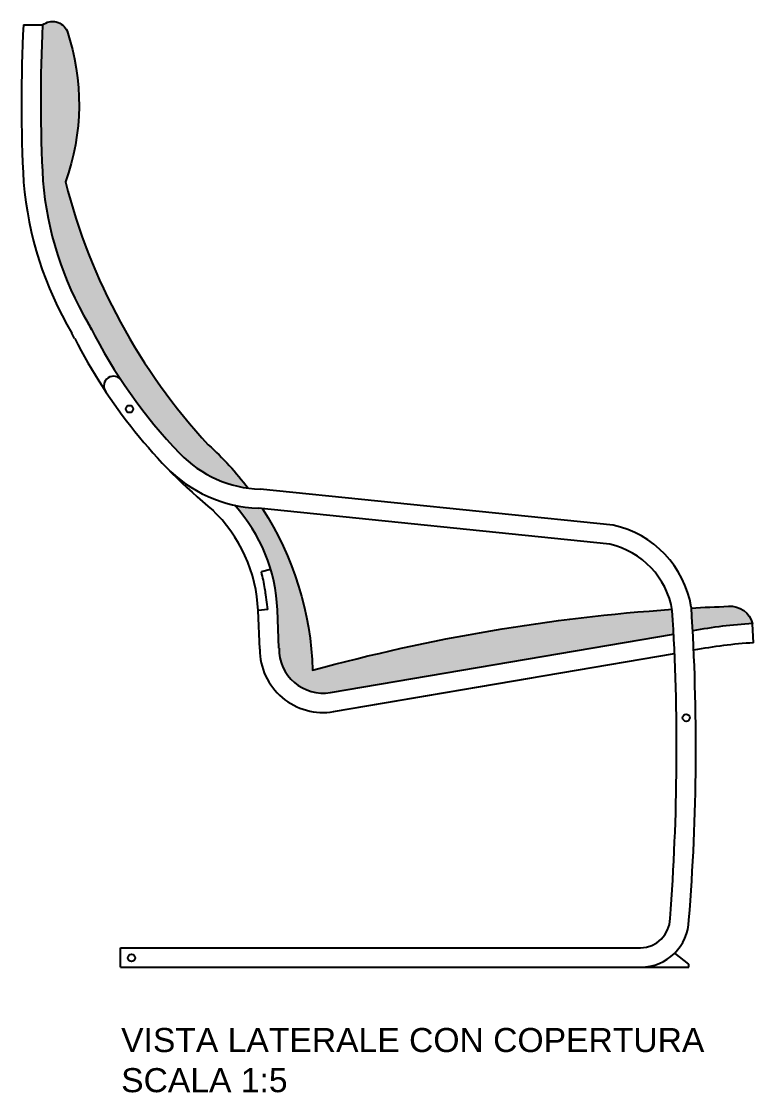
# Model space of a CAD drawing. Header units: millimetres. Extents: x -29 to 1292, y 25 to 454.
# Drawn here: x 545.9 to 621.9, y 312.6 to 423.9 of the extents above; entities that cross this region are included whole.
import ezdxf

# ---------------------------------------------------------------- set-up
doc = ezdxf.new("R2010")
doc.units = ezdxf.units.MM
doc.layers.get('0').update_dxf_attribs({"color": 70})
doc.layers.add('G-ANNO-TEXT', color=3, linetype='Continuous')
doc.layers.add('VITIGIUSTO', color=61, linetype='Continuous')
doc.styles.add('ARIAL', font='arial.ttf')

msp = doc.modelspace()

# ---------------------------------------------------------------- hatches: boundary and pattern name
h = msp.add_hatch(color=256)
h.dxf.hatch_style = 1
h.paths.add_polyline_path([(550.68, 422.87, 0.502347), (548.15, 423.49, 0.025689), (548.17, 407.31, 0.112629), (552.89, 392.52, -0.015686), (553.26, 391.86, 0.073418), (562.39, 379, 0.170002), (569.48, 375.41, 0.046527), (565.35, 379.9, -0.124606), (550.51, 407.2, 0.170386)])
h = msp.add_hatch(color=256)
h.dxf.hatch_style = 1
h.paths.add_polyline_path([(570.97, 373.27), (570.53, 373.31, -0.043955), (568.09, 373.62, -0.174494), (572.52, 362.77), (572.69, 358.77, 0.467854), (577.99, 354.17, -0.003388), (599.97, 357.91), (613.65, 360.24, 0.002693), (613.51, 362.71, 0.003306), (613.49, 362.82, 0.049809), (576.18, 356.5, 0.135921)])
h.paths.add_polyline_path([(619.34, 363.13, 0.005059), (615.49, 362.95, -0.002643), (615.63, 360.57, -0.031727), (621.83, 361.33, 0.376313)])

# ---------------------------------------------------------------- linework, layer by layer
for p, q in [((546.15, 423.49), (548.15, 423.49)), ((571.8, 366.97), (570.86, 366.7)), ((571.51, 362.8), (570.52, 362.68)), ((570.69, 358.68), (570.52, 362.68)), ((572.68, 358.77), (572.52, 362.76)), ((621.95, 359.34), (621.83, 361.33)), ((578.02, 354.18), (613.65, 360.24)), ((578.36, 352.21), (613.75, 358.23)), ((578.36, 352.21), (598.92, 355.71)), ((556.22, 325.66), (556.22, 327.66)), ((556.22, 327.66), (610.22, 327.66)), ((615.22, 325.96), (613.76, 327.13)), ((615.22, 325.66), (615.22, 325.96)), ((556.22, 325.66), (615.22, 325.66))]:
    msp.add_line(p, q)
for points in [[(548.15, 423.49, -0.502347), (550.68, 422.87, -0.170386), (550.51, 407.2, 0.124606), (565.35, 379.9, -0.046527), (569.48, 375.41, -0.046527)], [(546.15, 423.49, 0.025893), (546.17, 407.17, 0.112853), (551.17, 391.5, 0.112853)], [(548.15, 423.49, 0.025689), (548.17, 407.31, 0.112629), (552.89, 392.52, 0.112629)], [(615.48, 363.04, 0.307514), (607.36, 371.55), (570.74, 375.3)], [(570.69, 358.68), (570.52, 362.68, 0.195524), (565.74, 373.17, 0.195524)], [(572.68, 358.77), (572.52, 362.76, 0.174603), (568.09, 373.62, 0.168137)], [(613.51, 362.71, 0.304175), (607.04, 369.57), (570.53, 373.31)], [(570.97, 373.27, -0.135921), (576.18, 356.5, -0.049809), (613.49, 362.82)], [(571.23, 364.97, 0.025529), (570.86, 366.7)], [(571.51, 362.8), (571.32, 364.34, 0.009219), (571.23, 364.97, 0.003439)], [(615.49, 362.95, -0.005059), (619.34, 363.13, -0.376313), (621.83, 361.33)]]:
    msp.add_lwpolyline(points, format="xyb")
for centre, radius, start, end in [((542.56, 386.41), 10, 26.9866, 30.5811), ((542.56, 386.41), 12, 26.9866, 30.5811), ((601.36, 416.35), 53.98, 206.6593, 223.7826), ((601.36, 416.35), 55.98, 206.9866, 230.6283), ((555.5, 386.02), 1, 33.4858, 213.4858), ((571.07, 387.33), 12.03, 223.8129, 268.4127), ((571.05, 387.31), 14, 223.7826, 267.8782), ((384.58, 348.38), 229.38, 355.5802, 3.5813), ((391.23, 348.51), 224.73, 355.4227, 3.7066), ((624.69, 312.14), 49.28, 93.3267, 100.5956), ((624.69, 312.14), 47.28, 93.3267, 100.9267), ((577.26, 358.68), 6.57, 180, 279.6588), ((577.26, 358.69), 4.57, 178.9822, 279.6529), ((610.18, 330.76), 3.1, 270.7267, 359.0639), ((610.21, 330.69), 5.03, 270.1307, 358.75)]:
    msp.add_arc(centre, radius, start, end)
at = {"layer": 'VITIGIUSTO'}
for centre in [(557.17, 383.62), (614.96, 351.56), (557.37, 326.62)]:
    msp.add_circle(centre, 0.377, dxfattribs=at)

# ---------------------------------------------------------------- texts
at = {"layer": 'G-ANNO-TEXT', "insert": (556.3, 319.35), "char_height": 2.5, "attachment_point": 1, "style": 'ARIAL'}
msp.add_mtext_dynamic_manual_height_columns('\\pxsm1;VISTA LATERALE CON COPERTURA\\PSCALA 1:5', width=62.0625, gutter_width=12.5, heights=[16.77], dxfattribs=at)

doc.saveas('drawing.dxf')
